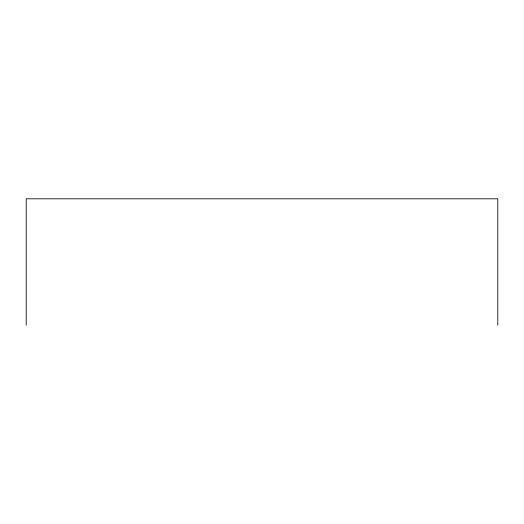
<?xml version="1.0" encoding="UTF-8"?>
<svg xmlns="http://www.w3.org/2000/svg" width="524" height="524" viewBox="0 0 524 524"><rect width="100%" height="100%" fill="white"/><g stroke="black" fill="none" stroke-linecap="round" stroke-linejoin="round"><path stroke-width="0.79" d="M497.8 325.194L497.8 198.806L26.2 198.806L26.2 325.194"/></g></svg>
